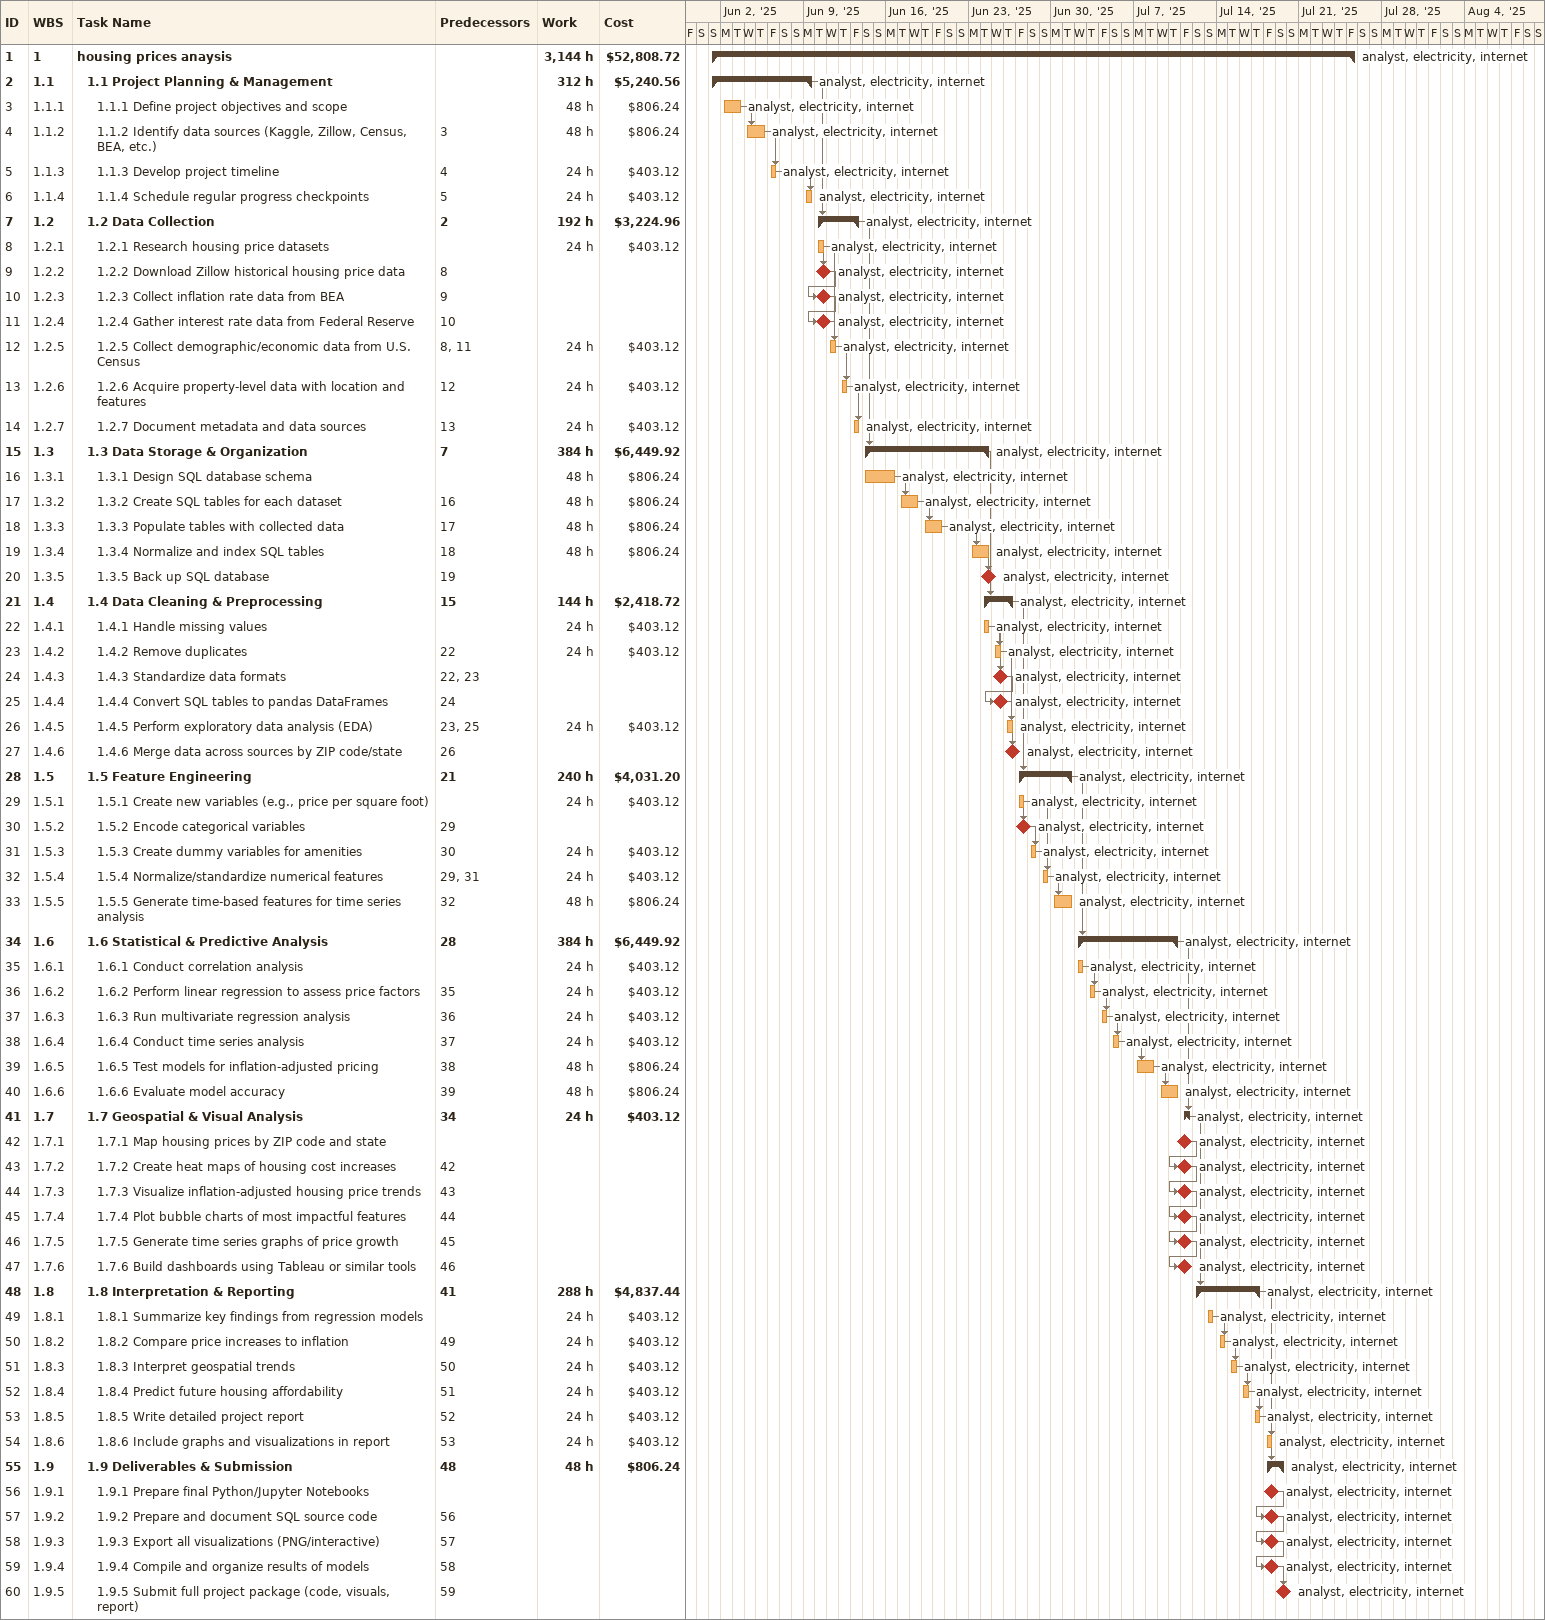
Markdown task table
| ID | WBS | Task | Start | Finish | Predecessors | Resources | Work (h) | Cost ($) |
|---|---|---|---|---|---|---|---|---|
| 1 | 1 | **housing prices anaysis** | 2025-06-01 | 2025-07-25 |  | analyst, electricity, internet | 3144 | 52808.72 |
| 2 | 1.1 | **1.1 Project Planning & Management** | 2025-06-01 | 2025-06-09 |  | analyst, electricity, internet | 312 | 5240.56 |
| 3 | 1.1.1 | 1.1.1 Define project objectives and scope | 2025-06-02 | 2025-06-03 |  | analyst, electricity, internet | 48 | 806.24 |
| 4 | 1.1.2 | 1.1.2 Identify data sources (Kaggle, Zillow, Census, BEA, etc.) | 2025-06-04 | 2025-06-05 | 3 | analyst, electricity, internet | 48 | 806.24 |
| 5 | 1.1.3 | 1.1.3 Develop project timeline | 2025-06-06 | 2025-06-06 | 4 | analyst, electricity, internet | 24 | 403.12 |
| 6 | 1.1.4 | 1.1.4 Schedule regular progress checkpoints | 2025-06-09 | 2025-06-09 | 5 | analyst, electricity, internet | 24 | 403.12 |
| 7 | 1.2 | **1.2 Data Collection** | 2025-06-10 | 2025-06-13 | 2 | analyst, electricity, internet | 192 | 3224.96 |
| 8 | 1.2.1 | 1.2.1 Research housing price datasets | 2025-06-10 | 2025-06-10 |  | analyst, electricity, internet | 24 | 403.12 |
| 9 | 1.2.2 | 1.2.2 Download Zillow historical housing price data (milestone) | 2025-06-10 | 2025-06-10 | 8 | analyst, electricity, internet |  |  |
| 10 | 1.2.3 | 1.2.3 Collect inflation rate data from BEA (milestone) | 2025-06-10 | 2025-06-10 | 9 | analyst, electricity, internet |  |  |
| 11 | 1.2.4 | 1.2.4 Gather interest rate data from Federal Reserve (milestone) | 2025-06-10 | 2025-06-10 | 10 | analyst, electricity, internet |  |  |
| 12 | 1.2.5 | 1.2.5 Collect demographic/economic data from U.S. Census | 2025-06-11 | 2025-06-11 | 8, 11 | analyst, electricity, internet | 24 | 403.12 |
| 13 | 1.2.6 | 1.2.6 Acquire property-level data with location and features | 2025-06-12 | 2025-06-12 | 12 | analyst, electricity, internet | 24 | 403.12 |
| 14 | 1.2.7 | 1.2.7 Document metadata and data sources | 2025-06-13 | 2025-06-13 | 13 | analyst, electricity, internet | 24 | 403.12 |
| 15 | 1.3 | **1.3 Data Storage & Organization** | 2025-06-14 | 2025-06-24 | 7 | analyst, electricity, internet | 384 | 6449.92 |
| 16 | 1.3.1 | 1.3.1 Design SQL database schema | 2025-06-14 | 2025-06-16 |  | analyst, electricity, internet | 48 | 806.24 |
| 17 | 1.3.2 | 1.3.2 Create SQL tables for each dataset | 2025-06-17 | 2025-06-18 | 16 | analyst, electricity, internet | 48 | 806.24 |
| 18 | 1.3.3 | 1.3.3 Populate tables with collected data | 2025-06-19 | 2025-06-20 | 17 | analyst, electricity, internet | 48 | 806.24 |
| 19 | 1.3.4 | 1.3.4 Normalize and index SQL tables | 2025-06-23 | 2025-06-24 | 18 | analyst, electricity, internet | 48 | 806.24 |
| 20 | 1.3.5 | 1.3.5 Back up SQL database (milestone) | 2025-06-24 | 2025-06-24 | 19 | analyst, electricity, internet |  |  |
| 21 | 1.4 | **1.4 Data Cleaning & Preprocessing** | 2025-06-24 | 2025-06-26 | 15 | analyst, electricity, internet | 144 | 2418.72 |
| 22 | 1.4.1 | 1.4.1 Handle missing values | 2025-06-24 | 2025-06-24 |  | analyst, electricity, internet | 24 | 403.12 |
| 23 | 1.4.2 | 1.4.2 Remove duplicates | 2025-06-25 | 2025-06-25 | 22 | analyst, electricity, internet | 24 | 403.12 |
| 24 | 1.4.3 | 1.4.3 Standardize data formats (milestone) | 2025-06-25 | 2025-06-25 | 22, 23 | analyst, electricity, internet |  |  |
| 25 | 1.4.4 | 1.4.4 Convert SQL tables to pandas DataFrames (milestone) | 2025-06-25 | 2025-06-25 | 24 | analyst, electricity, internet |  |  |
| 26 | 1.4.5 | 1.4.5 Perform exploratory data analysis (EDA) | 2025-06-26 | 2025-06-26 | 23, 25 | analyst, electricity, internet | 24 | 403.12 |
| 27 | 1.4.6 | 1.4.6 Merge data across sources by ZIP code/state (milestone) | 2025-06-26 | 2025-06-26 | 26 | analyst, electricity, internet |  |  |
| 28 | 1.5 | **1.5 Feature Engineering** | 2025-06-27 | 2025-07-01 | 21 | analyst, electricity, internet | 240 | 4031.20 |
| 29 | 1.5.1 | 1.5.1 Create new variables (e.g., price per square foot) | 2025-06-27 | 2025-06-27 |  | analyst, electricity, internet | 24 | 403.12 |
| 30 | 1.5.2 | 1.5.2 Encode categorical variables (milestone) | 2025-06-27 | 2025-06-27 | 29 | analyst, electricity, internet |  |  |
| 31 | 1.5.3 | 1.5.3 Create dummy variables for amenities | 2025-06-28 | 2025-06-28 | 30 | analyst, electricity, internet | 24 | 403.12 |
| 32 | 1.5.4 | 1.5.4 Normalize/standardize numerical features | 2025-06-29 | 2025-06-29 | 29, 31 | analyst, electricity, internet | 24 | 403.12 |
| 33 | 1.5.5 | 1.5.5 Generate time-based features for time series analysis | 2025-06-30 | 2025-07-01 | 32 | analyst, electricity, internet | 48 | 806.24 |
| 34 | 1.6 | **1.6 Statistical & Predictive Analysis** | 2025-07-02 | 2025-07-10 | 28 | analyst, electricity, internet | 384 | 6449.92 |
| 35 | 1.6.1 | 1.6.1 Conduct correlation analysis | 2025-07-02 | 2025-07-02 |  | analyst, electricity, internet | 24 | 403.12 |
| 36 | 1.6.2 | 1.6.2 Perform linear regression to assess price factors | 2025-07-03 | 2025-07-03 | 35 | analyst, electricity, internet | 24 | 403.12 |
| 37 | 1.6.3 | 1.6.3 Run multivariate regression analysis | 2025-07-04 | 2025-07-04 | 36 | analyst, electricity, internet | 24 | 403.12 |
| 38 | 1.6.4 | 1.6.4 Conduct time series analysis | 2025-07-05 | 2025-07-05 | 37 | analyst, electricity, internet | 24 | 403.12 |
| 39 | 1.6.5 | 1.6.5 Test models for inflation-adjusted pricing | 2025-07-07 | 2025-07-08 | 38 | analyst, electricity, internet | 48 | 806.24 |
| 40 | 1.6.6 | 1.6.6 Evaluate model accuracy | 2025-07-09 | 2025-07-10 | 39 | analyst, electricity, internet | 48 | 806.24 |
| 41 | 1.7 | **1.7 Geospatial & Visual Analysis** | 2025-07-11 | 2025-07-11 | 34 | analyst, electricity, internet | 24 | 403.12 |
| 42 | 1.7.1 | 1.7.1 Map housing prices by ZIP code and state (milestone) | 2025-07-11 | 2025-07-11 |  | analyst, electricity, internet |  |  |
| 43 | 1.7.2 | 1.7.2 Create heat maps of housing cost increases (milestone) | 2025-07-11 | 2025-07-11 | 42 | analyst, electricity, internet |  |  |
| 44 | 1.7.3 | 1.7.3 Visualize inflation-adjusted housing price trends (milestone) | 2025-07-11 | 2025-07-11 | 43 | analyst, electricity, internet |  |  |
| 45 | 1.7.4 | 1.7.4 Plot bubble charts of most impactful features (milestone) | 2025-07-11 | 2025-07-11 | 44 | analyst, electricity, internet |  |  |
| 46 | 1.7.5 | 1.7.5 Generate time series graphs of price growth (milestone) | 2025-07-11 | 2025-07-11 | 45 | analyst, electricity, internet |  |  |
| 47 | 1.7.6 | 1.7.6 Build dashboards using Tableau or similar tools (milestone) | 2025-07-11 | 2025-07-11 | 46 | analyst, electricity, internet |  |  |
| 48 | 1.8 | **1.8 Interpretation & Reporting** | 2025-07-12 | 2025-07-17 | 41 | analyst, electricity, internet | 288 | 4837.44 |
| 49 | 1.8.1 | 1.8.1 Summarize key findings from regression models | 2025-07-13 | 2025-07-13 |  | analyst, electricity, internet | 24 | 403.12 |
| 50 | 1.8.2 | 1.8.2 Compare price increases to inflation | 2025-07-14 | 2025-07-14 | 49 | analyst, electricity, internet | 24 | 403.12 |
| 51 | 1.8.3 | 1.8.3 Interpret geospatial trends | 2025-07-15 | 2025-07-15 | 50 | analyst, electricity, internet | 24 | 403.12 |
| 52 | 1.8.4 | 1.8.4 Predict future housing affordability | 2025-07-16 | 2025-07-16 | 51 | analyst, electricity, internet | 24 | 403.12 |
| 53 | 1.8.5 | 1.8.5 Write detailed project report | 2025-07-17 | 2025-07-17 | 52 | analyst, electricity, internet | 24 | 403.12 |
| 54 | 1.8.6 | 1.8.6 Include graphs and visualizations in report | 2025-07-18 | 2025-07-18 | 53 | analyst, electricity, internet | 24 | 403.12 |
| 55 | 1.9 | **1.9 Deliverables & Submission** | 2025-07-18 | 2025-07-19 | 48 | analyst, electricity, internet | 48 | 806.24 |
| 56 | 1.9.1 | 1.9.1 Prepare final Python/Jupyter Notebooks (milestone) | 2025-07-18 | 2025-07-18 |  | analyst, electricity, internet |  |  |
| 57 | 1.9.2 | 1.9.2 Prepare and document SQL source code (milestone) | 2025-07-18 | 2025-07-18 | 56 | analyst, electricity, internet |  |  |
| 58 | 1.9.3 | 1.9.3 Export all visualizations (PNG/interactive) (milestone) | 2025-07-18 | 2025-07-18 | 57 | analyst, electricity, internet |  |  |
| 59 | 1.9.4 | 1.9.4 Compile and organize results of models (milestone) | 2025-07-18 | 2025-07-18 | 58 | analyst, electricity, internet |  |  |
| 60 | 1.9.5 | 1.9.5 Submit full project package (code, visuals, report) (milestone) | 2025-07-19 | 2025-07-19 | 59 | analyst, electricity, internet |  |  |
